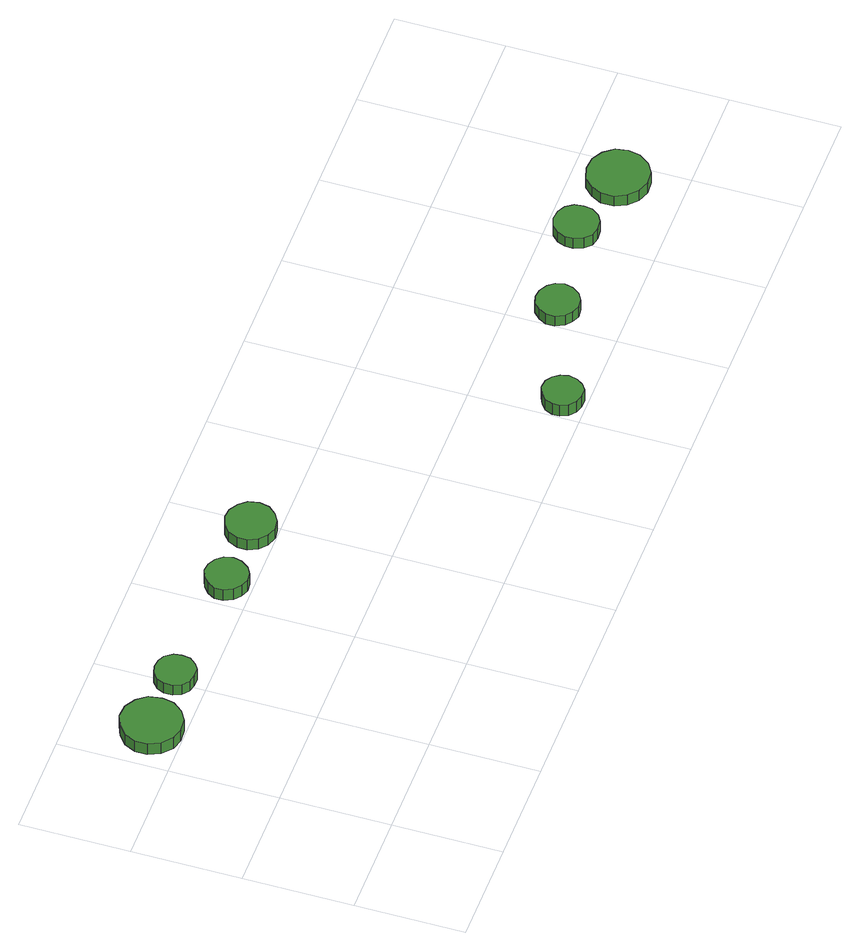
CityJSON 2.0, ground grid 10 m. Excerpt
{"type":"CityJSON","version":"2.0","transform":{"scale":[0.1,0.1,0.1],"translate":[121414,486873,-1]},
"CityObjects":{
"tree1":{"type":"SolitaryVegetationObject","attributes":{"function":"something"},"geometry":[{"type":"MultiSurface","lod":"1","boundaries":[[[0,1,2,3,4,5,6,7,8,9,10,11,12,13,14]],[[15,16,17,18,19,20,21,22,23,24,25,26,27,28,29]],[[0,29,28,1]],[[1,28,27,2]],[[2,27,26,3]],[[3,26,25,4]],[[4,25,24,5]],[[5,24,23,6]],[[6,23,22,7]],[[7,22,21,8]],[[8,21,20,9]],[[9,20,19,10]],[[10,19,18,11]],[[11,18,17,12]],[[12,17,16,13]],[[13,16,15,14]],[[14,15,29,0]]]}]},
"tree2":{"type":"SolitaryVegetationObject","attributes":{"function":"something"},"geometry":[{"type":"MultiSurface","lod":"1","boundaries":[[[30,31,32,33,34,35,36,37,38,39,40,41,42,43,44]],[[45,46,47,48,49,50,51,52,53,54,55,56,57,58,59]],[[30,59,58,31]],[[31,58,57,32]],[[32,57,56,33]],[[33,56,55,34]],[[34,55,54,35]],[[35,54,53,36]],[[36,53,52,37]],[[37,52,51,38]],[[38,51,50,39]],[[39,50,49,40]],[[40,49,48,41]],[[41,48,47,42]],[[42,47,46,43]],[[43,46,45,44]],[[44,45,59,30]]]}]},
"tree3":{"type":"SolitaryVegetationObject","attributes":{"function":"something"},"geometry":[{"type":"MultiSurface","lod":"1","boundaries":[[[60,61,62,63,64,65,66,67,68,69,70,71,72,73,74]],[[75,76,77,78,79,80,81,82,83,84,85,86,87,88,89]],[[60,89,88,61]],[[61,88,87,62]],[[62,87,86,63]],[[63,86,85,64]],[[64,85,84,65]],[[65,84,83,66]],[[66,83,82,67]],[[67,82,81,68]],[[68,81,80,69]],[[69,80,79,70]],[[70,79,78,71]],[[71,78,77,72]],[[72,77,76,73]],[[73,76,75,74]],[[74,75,89,60]]]}]},
"tree4":{"type":"SolitaryVegetationObject","attributes":{"function":"something"},"geometry":[{"type":"MultiSurface","lod":"1","boundaries":[[[90,91,92,93,94,95,96,97,98,99,100,101,102,103,104]],[[105,106,107,108,109,110,111,112,113,114,115,116,117,118,119]],[[90,119,118,91]],[[91,118,117,92]],[[92,117,116,93]],[[93,116,115,94]],[[94,115,114,95]],[[95,114,113,96]],[[96,113,112,97]],[[97,112,111,98]],[[98,111,110,99]],[[99,110,109,100]],[[100,109,108,101]],[[101,108,107,102]],[[102,107,106,103]],[[103,106,105,104]],[[104,105,119,90]]]}]},
"tree5":{"type":"SolitaryVegetationObject","attributes":{"function":"something"},"geometry":[{"type":"MultiSurface","lod":"1","boundaries":[[[120,121,122,123,124,125,126,127,128,129,130,131,132,133,134]],[[135,136,137,138,139,140,141,142,143,144,145,146,147,148,149]],[[120,149,148,121]],[[121,148,147,122]],[[122,147,146,123]],[[123,146,145,124]],[[124,145,144,125]],[[125,144,143,126]],[[126,143,142,127]],[[127,142,141,128]],[[128,141,140,129]],[[129,140,139,130]],[[130,139,138,131]],[[131,138,137,132]],[[132,137,136,133]],[[133,136,135,134]],[[134,135,149,120]]]}]},
"tree6":{"type":"SolitaryVegetationObject","attributes":{"function":"something"},"geometry":[{"type":"MultiSurface","lod":"1","boundaries":[[[150,151,152,153,154,155,156,157,158,159,160,161,162,163,164]],[[165,166,167,168,169,170,171,172,173,174,175,176,177,178,179]],[[150,179,178,151]],[[151,178,177,152]],[[152,177,176,153]],[[153,176,175,154]],[[154,175,174,155]],[[155,174,173,156]],[[156,173,172,157]],[[157,172,171,158]],[[158,171,170,159]],[[159,170,169,160]],[[160,169,168,161]],[[161,168,167,162]],[[162,167,166,163]],[[163,166,165,164]],[[164,165,179,150]]]}]},
"tree7":{"type":"SolitaryVegetationObject","attributes":{"function":"something"},"geometry":[{"type":"MultiSurface","lod":"1","boundaries":[[[180,181,182,183,184,185,186,187,188,189,190,191,192,193,194]],[[195,196,197,198,199,200,201,202,203,204,205,206,207,208,209]],[[180,209,208,181]],[[181,208,207,182]],[[182,207,206,183]],[[183,206,205,184]],[[184,205,204,185]],[[185,204,203,186]],[[186,203,202,187]],[[187,202,201,188]],[[188,201,200,189]],[[189,200,199,190]],[[190,199,198,191]],[[191,198,197,192]],[[192,197,196,193]],[[193,196,195,194]],[[194,195,209,180]]]}]},
"tree8":{"type":"SolitaryVegetationObject","attributes":{"function":"something"},"geometry":[{"type":"MultiSurface","lod":"1","boundaries":[[[210,211,212,213,214,215,216,217,218,219,220,221,222,223,224]],[[225,226,227,228,229,230,231,232,233,234,235,236,237,238,239]],[[210,239,238,211]],[[211,238,237,212]],[[212,237,236,213]],[[213,236,235,214]],[[214,235,234,215]],[[215,234,233,216]],[[216,233,232,217]],[[217,232,231,218]],[[218,231,230,219]],[[219,230,229,220]],[[220,229,228,221]],[[221,228,227,222]],[[222,227,226,223]],[[223,226,225,224]],[[224,225,239,210]]]}]}
},
"vertices":[
[62,226,27],[60,238,27],[53,247,27],[43,253,27],[31,254,27],[21,250,27],[12,243,27],[7,232,27],[7,221,27],[12,210,27],[21,202,27],[31,199,27],[43,200,27],[53,206,27],[60,215,27],[60,215,14],[53,206,14],[43,200,14],[31,199,14],[21,202,14],[12,210,14],[7,221,14],[7,232,14],[12,243,14],[21,250,14],[31,254,14],[43,253,14],[53,247,14],[60,238,14],[62,226,14],
[117,227,25],[116,234,25],[111,241,25],[105,244,25],[97,245,25],[90,243,25],[84,238,25],[81,231,25],[81,223,25],[84,216,25],[90,211,25],[97,209,25],[105,209,25],[111,213,25],[116,219,25],[116,219,13],[111,213,13],[105,209,13],[97,209,13],[90,211,13],[84,216,13],[81,223,13],[81,231,13],[84,238,13],[90,243,13],[97,245,13],[105,244,13],[111,241,13],[116,234,13],[117,227,13],
[240,222,25],[238,230,25],[233,236,25],[226,240,25],[218,241,25],[211,238,25],[205,233,25],[201,226,25],[201,218,25],[205,210,25],[211,205,25],[218,202,25],[226,203,25],[233,207,25],[238,214,25],[238,214,12],[233,207,12],[226,203,12],[218,202,12],[211,205,12],[205,210,12],[201,218,12],[201,226,12],[205,233,12],[211,238,12],[218,241,12],[226,240,12],[233,236,12],[238,230,12],[240,222,12],
[310,222,23],[308,232,23],[302,239,23],[294,244,23],[285,245,23],[276,242,23],[269,236,23],[265,227,23],[265,218,23],[269,209,23],[276,203,23],[285,200,23],[294,201,23],[302,206,23],[308,213,23],[308,213,11],[302,206,11],[294,201,11],[285,200,11],[276,203,11],[269,209,11],[265,218,11],[265,227,11],[269,236,11],[276,242,11],[285,245,11],[294,244,11],[302,239,11],[308,232,11],[310,222,11],
[538,22,20],[536,29,20],[532,35,20],[526,39,20],[518,40,20],[511,37,20],[505,32,20],[502,25,20],[502,18,20],[505,11,20],[511,6,20],[518,4,20],[526,4,20],[532,8,20],[536,14,20],[536,14,7],[532,8,7],[526,4,7],[518,4,7],[511,6,7],[505,11,7],[502,18,7],[502,25,7],[505,32,7],[511,37,7],[518,40,7],[526,39,7],[532,35,7],[536,29,7],[538,22,7],
[640,60,19],[638,68,19],[633,74,19],[626,78,19],[618,79,19],[611,77,19],[605,71,19],[601,64,19],[601,56,19],[605,48,19],[611,43,19],[618,40,19],[626,41,19],[633,45,19],[638,52,19],[638,52,7],[633,45,7],[626,41,7],[618,40,7],[611,43,7],[605,48,7],[601,56,7],[601,64,7],[605,71,7],[611,77,7],[618,79,7],[626,78,7],[633,74,7],[638,68,7],[640,60,7],
[732,74,19],[731,82,19],[726,89,19],[719,93,19],[710,94,19],[702,91,19],[696,85,19],[693,78,19],[693,70,19],[696,62,19],[702,56,19],[710,54,19],[719,55,19],[726,59,19],[731,66,19],[731,66,7],[726,59,7],[719,55,7],[710,54,7],[702,56,7],[696,62,7],[693,70,7],[693,78,7],[696,85,7],[702,91,7],[710,94,7],[719,93,7],[726,89,7],[731,82,7],[732,74,7],
[806,59,19],[804,70,19],[797,79,19],[787,85,19],[775,86,19],[764,83,19],[756,75,19],[751,65,19],[751,53,19],[756,43,19],[764,35,19],[775,31,19],[787,32,19],[797,38,19],[804,48,19],[804,48,7],[797,38,7],[787,32,7],[775,31,7],[764,35,7],[756,43,7],[751,53,7],[751,65,7],[756,75,7],[764,83,7],[775,86,7],[787,85,7],[797,79,7],[804,70,7],[806,59,7]
]}
